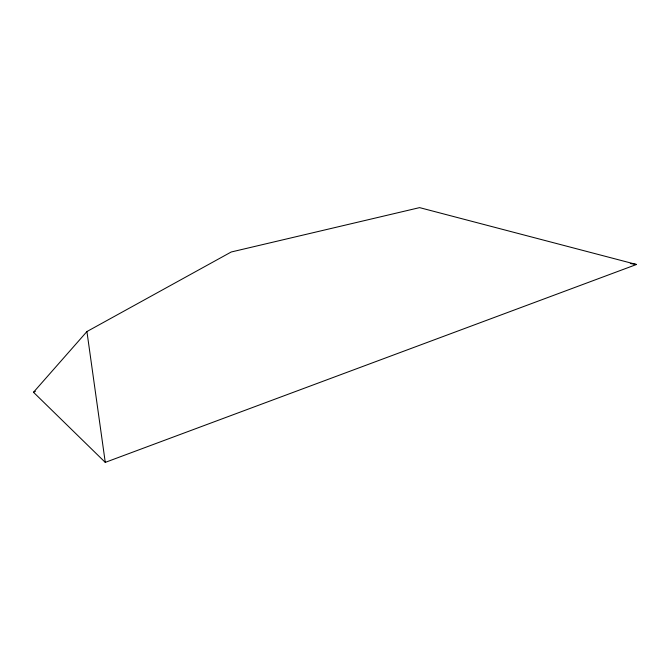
<?xml version="1.0" encoding="UTF-8"?>
<svg xmlns="http://www.w3.org/2000/svg" width="670" height="670" viewBox="0 0 670 670"><rect width="100%" height="100%" fill="white"/><g stroke="black" fill="none" stroke-linecap="round" stroke-linejoin="round"><path stroke-width="1" d="M33.5 392.268L86.924 331.55L231.217 251.995L419.596 207.625L636.5 264.483L105.265 462.375L33.5 392.268L35.368 391.322M634.423 264.499L636.5 264.483L630.311 263.528M86.924 331.55L105.265 462.375"/></g></svg>
